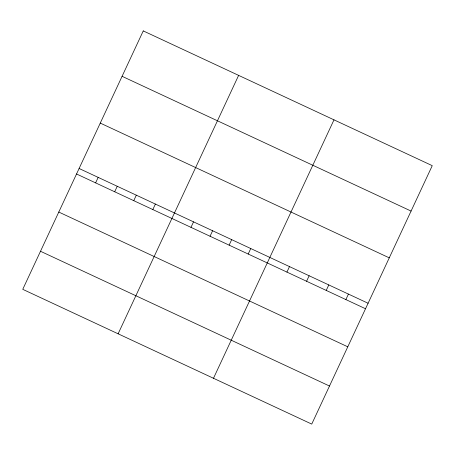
<?xml version="1.0" encoding="UTF-8"?>
<svg xmlns="http://www.w3.org/2000/svg" width="455" height="455" viewBox="0 0 455 455"><rect width="100%" height="100%" fill="white"/><g stroke="black" fill="none" stroke-linecap="round" stroke-linejoin="round"><path stroke-width="0.68" d="M95.613 182.882L98.172 177.387M114.683 191.777L117.248 186.277M133.759 200.672L136.318 195.172M152.829 209.567L155.394 204.067M118.118 333.805L238.625 75.376M190.975 227.352L193.54 221.858M210.051 236.247L212.616 230.753M229.127 245.143L231.686 239.643M248.197 254.038L250.762 248.538M213.486 378.276L333.993 119.847M286.923 272.096L289.488 266.596M306.573 281.258L309.138 275.758M326.224 290.421L328.789 284.927M345.88 299.583L348.439 294.089M122.082 76.309L411.075 211.069M100.271 123.089L389.264 257.849M79.102 168.492L368.095 303.252M76.537 173.986L365.53 308.746M58.786 212.053L347.779 346.812M40.501 251.268L329.494 386.028M143.257 30.906L22.75 289.334L311.743 424.094L432.25 165.665L143.257 30.906"/></g></svg>
